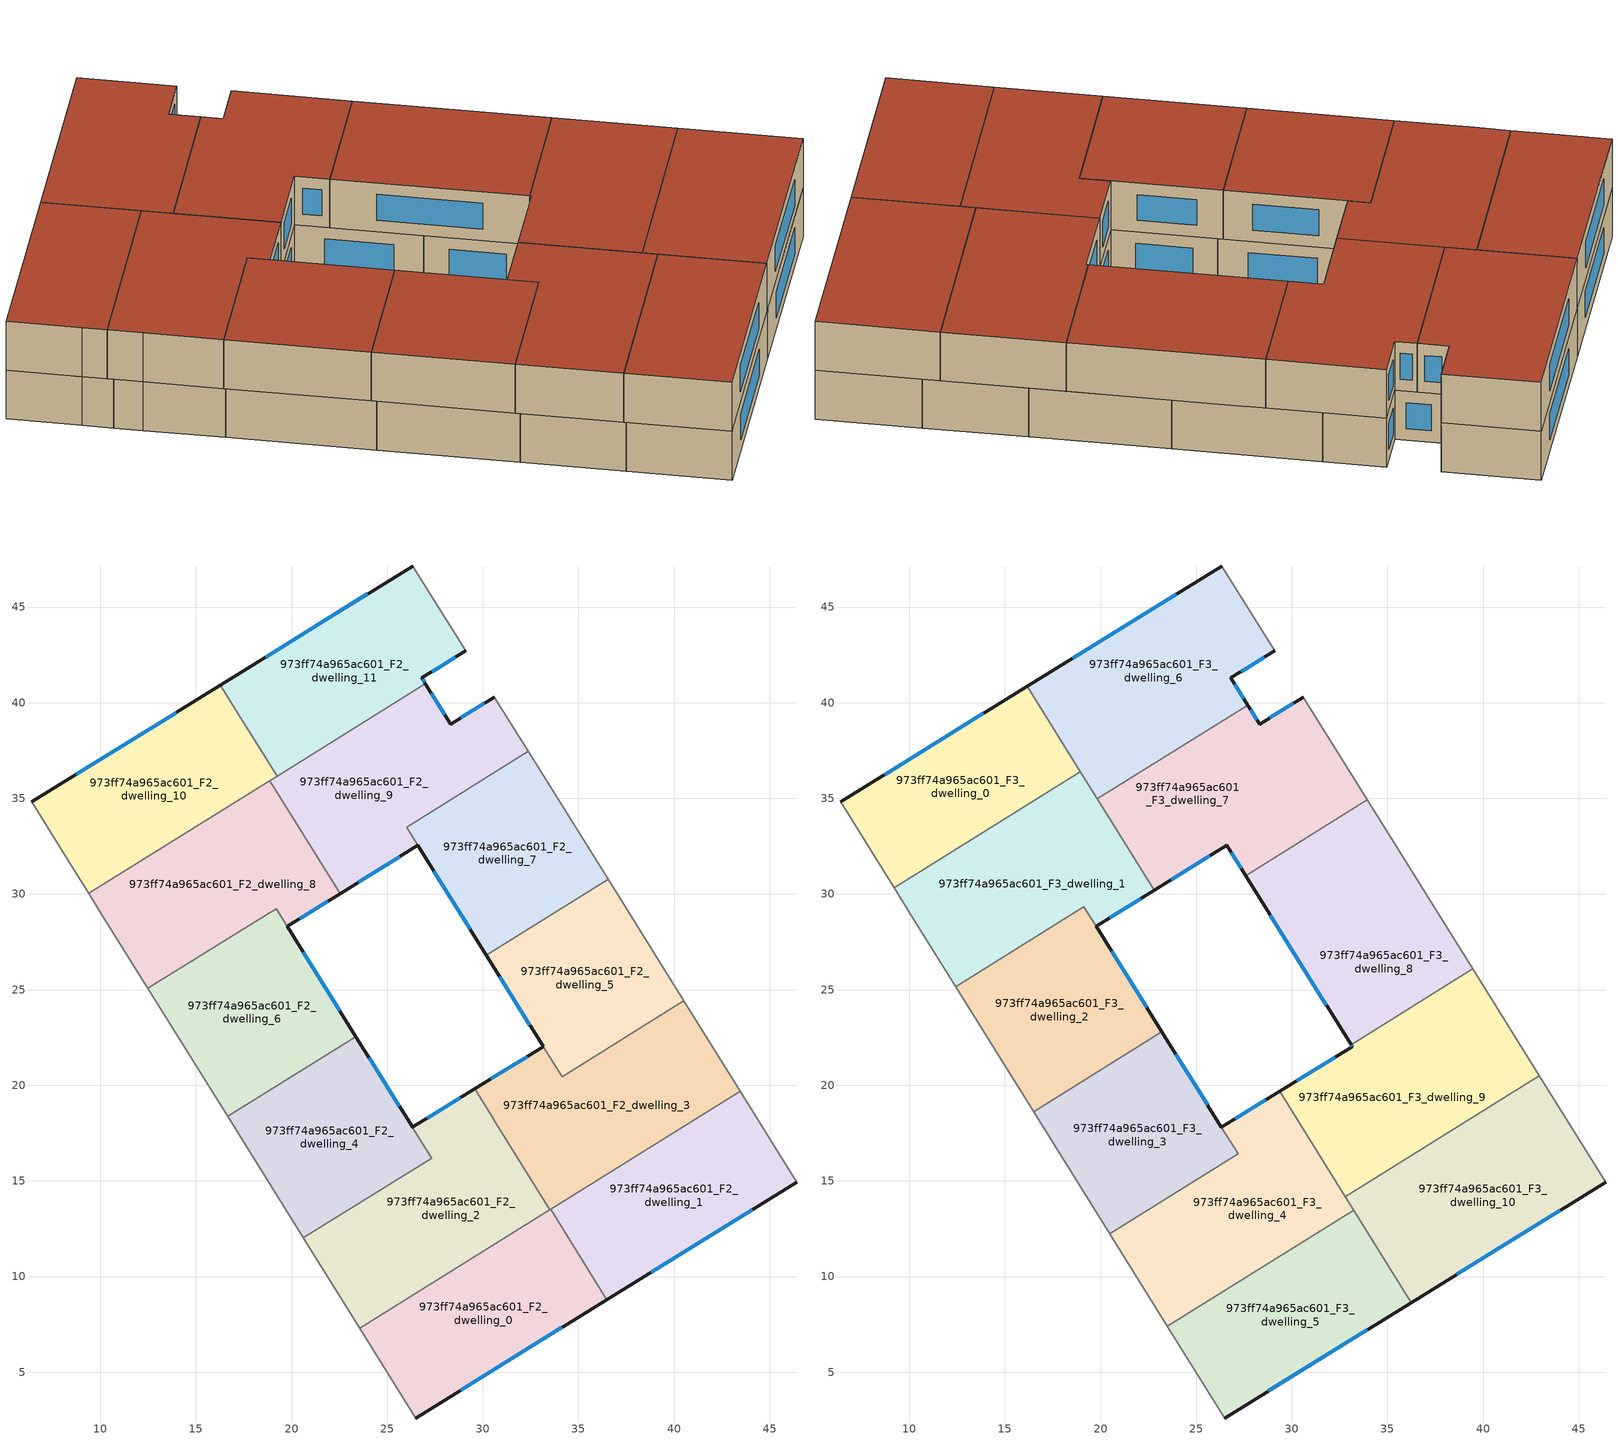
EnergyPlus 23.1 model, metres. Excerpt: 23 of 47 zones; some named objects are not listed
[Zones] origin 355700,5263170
973ff74a965ac601_F2_dwelling_0
 floor to 973ff74a965ac601_F1_dwelling_0 (EU_floor_Construction): 33.54,13.51 36.48,8.79 26.49,2.61 23.57,7.3 z6
 wall outside (EU_wall_Construction): 26.49,2.61 36.48,8.79 z6:9
 wall to 973ff74a965ac601_F2_dwelling_1 (EU_wall_Construction): 36.48,8.79 33.54,13.51 z6:9
 wall adiabatic (EU_wall_Construction): 23.57,7.3 26.49,2.61 z6:9
 wall to 973ff74a965ac601_F2_dwelling_2 (EU_wall_Construction): 33.51,13.49 23.57,7.3 z6:9
 wall to 973ff74a965ac601_F2_dwelling_3 (EU_wall_Construction): 33.54,13.51 33.51,13.49 z6:9
 window (EU_Window_Construction): 28.84,4.06 34.13,7.34 z6.7:8.3
973ff74a965ac601_F2_dwelling_1
 floor to 973ff74a965ac601_F1_dwelling_1 (EU_floor_Construction): 43.45,19.69 46.41,14.94 36.48,8.79 33.54,13.51 z6
 wall outside (EU_wall_Construction): 36.48,8.79 46.41,14.94 z6:9
 wall adiabatic (EU_wall_Construction): 46.41,14.94 43.45,19.69 z6:9
 wall to 973ff74a965ac601_F2_dwelling_3 (EU_wall_Construction): 43.45,19.69 33.54,13.51 z6:9
 window (EU_Window_Construction): 38.81,10.23 44.08,13.49 z6.7:8.3
973ff74a965ac601_F2_dwelling_10
 floor to 973ff74a965ac601_F1_dwelling_10 (EU_floor_Construction): 16.28,40.92 19.24,36.16 9.4,30.03 8.52,31.46 6.42,34.82 z6
 wall outside (EU_wall_Construction): 16.28,40.92 6.42,34.82 z6:9
 wall to 973ff74a965ac601_F2_dwelling_11 (EU_wall_Construction): 19.24,36.16 16.28,40.92 z6:9
 wall adiabatic (EU_wall_Construction): 6.42,34.82 8.52,31.46 9.4,30.03 z6:9
 wall to 973ff74a965ac601_F2_dwelling_8 (EU_wall_Construction): 9.4,30.03 18.85,35.92 z6:9
 wall to 973ff74a965ac601_F2_dwelling_9 (EU_wall_Construction): 18.85,35.92 19.24,36.16 z6:9
 window (EU_Window_Construction): 13.97,39.49 8.74,36.25 z6.7:8.3
973ff74a965ac601_F2_dwelling_11
 floor to 973ff74a965ac601_F1_dwelling_11 (EU_floor_Construction): 26.33,47.15 29.1,42.72 26.81,41.3 27,41 19.24,36.16 16.28,40.92 z6
 wall outside (EU_wall_Construction): 26.33,47.15 16.28,40.92 / 27,41 26.81,41.3 29.1,42.72 z6:9
 wall adiabatic (EU_wall_Construction): 29.1,42.72 26.33,47.15 z6:9
 wall to 973ff74a965ac601_F2_dwelling_9 (EU_wall_Construction): 19.24,36.16 27,41 z6:9
 window (EU_Window_Construction): 23.97,45.68 18.64,42.38 / 27.35,41.63 28.56,42.38 / 26.96,41.07 26.86,41.23 z6.7:8.3
973ff74a965ac601_F2_dwelling_2
 floor to 973ff74a965ac601_F1_dwelling_2 (EU_floor_Construction): 29.57,19.81 33.51,13.49 23.57,7.3 20.62,12.02 27.33,16.2 26.32,17.8 z6
 wall outside (EU_wall_Construction): 29.57,19.81 26.32,17.8 z6:9
 wall adiabatic (EU_wall_Construction): 20.62,12.02 23.57,7.3 z6:9
 wall to 973ff74a965ac601_F2_dwelling_3 (EU_wall_Construction): 33.51,13.49 30.57,18.21 29.58,19.81 z6:9
 wall to 973ff74a965ac601_F2_dwelling_4 (EU_wall_Construction): 27.32,16.19 20.62,12.02 / 26.32,17.8 27.33,16.2 z6:9
 window (EU_Window_Construction): 28.81,19.34 27.09,18.27 z6.7:8.3
973ff74a965ac601_F2_dwelling_3
 floor to 973ff74a965ac601_F1_dwelling_3 (EU_floor_Construction): 40.51,24.41 43.45,19.69 33.51,13.49 30.57,18.21 29.58,19.81 33.16,22.02 34.14,20.44 z6
 wall outside (EU_wall_Construction): 33.16,22.02 29.58,19.81 z6:9
 wall to 973ff74a965ac601_F2_dwelling_5 (EU_wall_Construction): 34.14,20.44 33.16,22.02 / 40.51,24.41 34.15,20.44 z6:9
 wall adiabatic (EU_wall_Construction): 43.45,19.69 40.51,24.41 z6:9
 window (EU_Window_Construction): 32.31,21.5 30.42,20.33 z6.7:8.3
973ff74a965ac601_F2_dwelling_4
 floor to 973ff74a965ac601_F1_dwelling_4 (EU_floor_Construction): 23.36,22.55 27.32,16.19 20.62,12.02 16.67,18.37 z6
 wall outside (EU_wall_Construction): 26.32,17.8 23.36,22.55 z6:9
 wall adiabatic (EU_wall_Construction): 16.67,18.37 20.62,12.02 z6:9
 wall to 973ff74a965ac601_F2_dwelling_6 (EU_wall_Construction): 23.36,22.55 16.67,18.37 z6:9
 window (EU_Window_Construction): 25.63,18.92 24.06,21.43 z6.7:8.3
973ff74a965ac601_F2_dwelling_5
 floor to 973ff74a965ac601_F1_dwelling_5 (EU_floor_Construction): 36.55,30.76 40.51,24.41 34.15,20.44 30.18,26.79 z6
 wall outside (EU_wall_Construction): 30.18,26.79 33.15,22.03 z6:9
 wall to 973ff74a965ac601_F2_dwelling_7 (EU_wall_Construction): 36.55,30.76 30.18,26.79 z6:9
 wall adiabatic (EU_wall_Construction): 40.51,24.41 36.55,30.76 z6:9
 window (EU_Window_Construction): 30.88,25.68 32.46,23.15 z6.7:8.3
973ff74a965ac601_F2_dwelling_6
 floor to 973ff74a965ac601_F1_dwelling_6 (EU_floor_Construction): 19.19,29.24 23.36,22.55 16.67,18.37 12.49,25.07 z6
 wall outside (EU_wall_Construction): 23.36,22.55 19.77,28.3 z6:9
 wall adiabatic (EU_wall_Construction): 12.49,25.07 16.67,18.37 z6:9
 wall to 973ff74a965ac601_F2_dwelling_8 (EU_wall_Construction): 19.77,28.3 19.19,29.24 12.49,25.07 z6:9
 window (EU_Window_Construction): 22.52,23.9 20.61,26.95 z6.7:8.3
973ff74a965ac601_F2_dwelling_7
 floor to 973ff74a965ac601_F1_dwelling_7 (EU_floor_Construction): 32.38,37.45 36.55,30.76 30.18,26.79 26.02,33.49 z6
 wall outside (EU_wall_Construction): 26.61,32.54 30.18,26.79 z6:9
 wall adiabatic (EU_wall_Construction): 36.55,30.76 32.38,37.45 z6:9
 wall to 973ff74a965ac601_F2_dwelling_9 (EU_wall_Construction): 32.38,37.45 26.02,33.49 26.61,32.54 z6:9
 window (EU_Window_Construction): 27.45,31.19 29.34,28.14 z6.7:8.3
973ff74a965ac601_F2_dwelling_8
 floor to 973ff74a965ac601_F1_dwelling_8 (EU_floor_Construction): 18.85,35.92 22.53,30.02 19.77,28.3 19.19,29.24 12.49,25.07 10.22,28.72 9.4,30.03 z6
 wall outside (EU_wall_Construction): 19.77,28.3 22.53,30.02 z6:9
 wall adiabatic (EU_wall_Construction): 9.4,30.03 10.22,28.72 12.49,25.07 z6:9
 wall to 973ff74a965ac601_F2_dwelling_9 (EU_wall_Construction): 22.53,30.02 18.85,35.92 z6:9
 window (EU_Window_Construction): 20.42,28.71 21.89,29.61 z6.7:8.3
973ff74a965ac601_F2_dwelling_9
 floor to 973ff74a965ac601_F1_dwelling_9 (EU_floor_Construction): 30.61,40.29 32.38,37.45 26.01,33.49 26.6,32.54 22.54,30.02 18.85,35.92 27,41 28.32,38.88 z6
 wall outside (EU_wall_Construction): 30.61,40.29 28.32,38.88 27,41 / 22.54,30.02 26.6,32.54 z6:9
 wall adiabatic (EU_wall_Construction): 32.38,37.45 30.61,40.29 z6:9
 window (EU_Window_Construction): 28.01,39.38 27.31,40.5 / 30.07,39.96 28.86,39.21 / 23.49,30.61 25.65,31.95 z6.7:8.3
973ff74a965ac601_F3_dwelling_0
 floor to 973ff74a965ac601_F2_dwelling_10 (EU_floor_Construction): 16.17,40.85 18.95,36.4 9.22,30.33 8.52,31.46 6.42,34.82 z9
 wall outside (EU_wall_Construction): 16.17,40.85 6.42,34.82 z9:12
 wall to 973ff74a965ac601_F3_dwelling_1 (EU_wall_Construction): 9.22,30.33 18.95,36.4 z9:12
 wall adiabatic (EU_wall_Construction): 6.42,34.82 8.52,31.46 9.22,30.33 z9:12
 wall to 973ff74a965ac601_F3_dwelling_6 (EU_wall_Construction): 18.95,36.4 16.17,40.85 z9:12
 window (EU_Window_Construction): 13.88,39.44 8.71,36.23 z9.7:11.3
 roof outside (EU_roof_Construction): 18.95,36.4 16.17,40.85 6.42,34.82 8.52,31.46 9.22,30.33 z12
973ff74a965ac601_F3_dwelling_1
 floor to 973ff74a965ac601_F2_dwelling_8 (EU_floor_Construction): 18.85,35.92 22.53,30.02 19.77,28.3 19.13,29.33 12.44,25.16 10.22,28.72 9.4,30.03 z9
 floor to 973ff74a965ac601_F2_dwelling_10 (EU_floor_Construction): 18.95,36.4 19.14,36.1 18.85,35.92 9.4,30.03 9.22,30.33 z9
 floor to 973ff74a965ac601_F2_dwelling_9 (EU_floor_Construction): 19.13,36.1 22.81,30.19 22.53,30.02 18.85,35.92 z9
 wall outside (EU_wall_Construction): 19.77,28.3 22.81,30.19 z9:12
 wall adiabatic (EU_wall_Construction): 9.22,30.33 10.22,28.72 12.44,25.16 z9:12
 wall to 973ff74a965ac601_F3_dwelling_2 (EU_wall_Construction): 12.44,25.16 19.13,29.33 19.77,28.3 z9:12
 wall to 973ff74a965ac601_F3_dwelling_7 (EU_wall_Construction): 22.81,30.19 19.84,34.97 z9:12
 wall to 973ff74a965ac601_F3_dwelling_6 (EU_wall_Construction): 19.84,34.97 18.95,36.4 z9:12
 window (EU_Window_Construction): 20.49,28.75 22.1,29.75 z9.7:11.3
 roof outside (EU_roof_Construction): 19.77,28.3 22.81,30.19 18.95,36.4 9.22,30.33 10.22,28.72 12.44,25.16 19.13,29.33 z12
973ff74a965ac601_F3_dwelling_10
 floor to 973ff74a965ac601_F2_dwelling_1 (EU_floor_Construction): 43.45,19.69 46.41,14.94 36.48,8.79 33.54,13.51 z9
 floor to 973ff74a965ac601_F2_dwelling_0 (EU_floor_Construction): 33.54,13.51 36.48,8.79 36.24,8.64 33.3,13.36 z9
 floor to 973ff74a965ac601_F2_dwelling_3 (EU_floor_Construction): 42.94,20.5 43.45,19.69 33.51,13.49 33,14.31 z9
 floor to 973ff74a965ac601_F2_dwelling_2 (EU_floor_Construction): 33,14.31 33.51,13.49 33.3,13.36 32.79,14.18 z9
 wall outside (EU_wall_Construction): 36.24,8.64 46.41,14.94 z9:12
 wall to 973ff74a965ac601_F3_dwelling_9 (EU_wall_Construction): 42.94,20.5 32.79,14.18 z9:12
 wall adiabatic (EU_wall_Construction): 46.41,14.94 42.94,20.5 z9:12
 wall to 973ff74a965ac601_F3_dwelling_5 (EU_wall_Construction): 33.23,13.48 36.24,8.64 z9:12
 wall to 973ff74a965ac601_F3_dwelling_4 (EU_wall_Construction): 32.79,14.18 33.23,13.48 z9:12
 window (EU_Window_Construction): 38.63,10.12 44.02,13.46 z9.7:11.3
 roof outside (EU_roof_Construction): 46.41,14.94 42.94,20.5 32.79,14.18 36.24,8.64 z12
973ff74a965ac601_F3_dwelling_2
 floor to 973ff74a965ac601_F2_dwelling_6 (EU_floor_Construction): 19.19,29.24 23.21,22.79 16.51,18.62 12.49,25.07 z9
 floor to 973ff74a965ac601_F2_dwelling_8 (EU_floor_Construction): 19.19,29.24 12.49,25.07 12.44,25.16 19.13,29.33 19.77,28.3 z9
 wall outside (EU_wall_Construction): 23.21,22.79 19.77,28.3 z9:12
 wall adiabatic (EU_wall_Construction): 12.44,25.16 16.51,18.62 z9:12
 wall to 973ff74a965ac601_F3_dwelling_3 (EU_wall_Construction): 16.51,18.62 23.21,22.79 z9:12
 window (EU_Window_Construction): 22.4,24.08 20.58,27.01 z9.7:11.3
 roof outside (EU_roof_Construction): 23.21,22.79 19.13,29.33 12.44,25.16 16.51,18.62 z12
973ff74a965ac601_F3_dwelling_3
 floor to 973ff74a965ac601_F2_dwelling_4 (EU_floor_Construction): 23.36,22.55 27.19,16.41 20.49,12.24 16.67,18.37 z9
 floor to 973ff74a965ac601_F2_dwelling_6 (EU_floor_Construction): 23.21,22.79 23.36,22.55 16.67,18.37 16.51,18.62 z9
 wall outside (EU_wall_Construction): 26.32,17.8 23.21,22.79 z9:12
 wall adiabatic (EU_wall_Construction): 16.51,18.62 20.49,12.24 z9:12
 wall to 973ff74a965ac601_F3_dwelling_4 (EU_wall_Construction): 20.49,12.24 27.19,16.41 26.32,17.8 z9:12
 window (EU_Window_Construction): 25.59,18.97 23.94,21.62 z9.7:11.3
 roof outside (EU_roof_Construction): 27.19,16.41 23.21,22.79 16.51,18.62 20.49,12.24 z12
973ff74a965ac601_F3_dwelling_4
 floor to 973ff74a965ac601_F2_dwelling_2 (EU_floor_Construction): 29.36,19.68 33.23,13.48 23.49,7.42 20.62,12.02 27.33,16.2 26.32,17.8 z9
 floor to 973ff74a965ac601_F2_dwelling_4 (EU_floor_Construction): 27.19,16.41 27.32,16.19 20.62,12.02 20.49,12.24 z9
 wall outside (EU_wall_Construction): 29.36,19.68 26.32,17.8 z9:12
 wall adiabatic (EU_wall_Construction): 20.49,12.24 23.49,7.42 z9:12
 wall to 973ff74a965ac601_F3_dwelling_5 (EU_wall_Construction): 23.49,7.42 33.23,13.48 z9:12
 wall to 973ff74a965ac601_F3_dwelling_9 (EU_wall_Construction): 32.79,14.18 29.36,19.68 z9:12
 window (EU_Window_Construction): 28.65,19.24 27.04,18.24 z9.7:11.3
 roof outside (EU_roof_Construction): 33.23,13.48 29.36,19.68 26.32,17.8 27.19,16.41 20.49,12.24 23.49,7.42 z12
973ff74a965ac601_F3_dwelling_5
 floor to 973ff74a965ac601_F2_dwelling_0 (EU_floor_Construction): 33.3,13.36 36.24,8.64 26.49,2.61 23.57,7.3 z9
 floor to 973ff74a965ac601_F2_dwelling_2 (EU_floor_Construction): 33.23,13.48 33.3,13.36 23.57,7.3 23.49,7.42 z9
 wall outside (EU_wall_Construction): 26.49,2.61 36.24,8.64 z9:12
 wall adiabatic (EU_wall_Construction): 23.49,7.42 26.49,2.61 z9:12
 window (EU_Window_Construction): 28.78,4.02 33.95,7.22 z9.7:11.3
 roof outside (EU_roof_Construction): 36.24,8.64 33.23,13.48 23.49,7.42 26.49,2.61 z12
973ff74a965ac601_F3_dwelling_6
 floor to 973ff74a965ac601_F2_dwelling_11 (EU_floor_Construction): 26.33,47.15 29.1,42.72 26.81,41.3 27,41 19.24,36.16 16.28,40.92 z9
 floor to 973ff74a965ac601_F2_dwelling_9 (EU_floor_Construction): 27,41 27.7,39.87 19.84,34.97 19.13,36.1 19.24,36.16 z9
 floor to 973ff74a965ac601_F2_dwelling_10 (EU_floor_Construction): 16.28,40.92 19.24,36.16 19.13,36.1 16.17,40.85 z9
 wall outside (EU_wall_Construction): 26.33,47.15 16.17,40.85 / 27.7,39.87 26.81,41.3 29.1,42.72 z9:12
 wall adiabatic (EU_wall_Construction): 29.1,42.72 26.33,47.15 z9:12
 wall to 973ff74a965ac601_F3_dwelling_7 (EU_wall_Construction): 19.84,34.97 27.7,39.87 z9:12
 window (EU_Window_Construction): 23.95,45.67 18.56,42.33 / 27.35,41.63 28.56,42.38 / 27.49,40.2 27.02,40.96 z9.7:11.3
 roof outside (EU_roof_Construction): 27.7,39.87 26.81,41.3 29.1,42.72 26.33,47.15 16.17,40.85 19.84,34.97 z12
973ff74a965ac601_F3_dwelling_7
 floor to 973ff74a965ac601_F2_dwelling_9 (EU_floor_Construction): 30.61,40.29 32.37,37.45 26.01,33.49 26.6,32.54 22.81,30.19 19.84,34.97 27.7,39.87 28.32,38.88 z9
 floor to 973ff74a965ac601_F2_dwelling_7 (EU_floor_Construction): 32.37,37.45 33.95,34.93 27.59,30.96 26.02,33.49 z9
 wall outside (EU_wall_Construction): 22.81,30.19 26.6,32.54 27.59,30.96 / 30.61,40.29 28.32,38.88 27.7,39.87 z9:12
 wall to 973ff74a965ac601_F3_dwelling_8 (EU_wall_Construction): 27.59,30.96 33.95,34.93 z9:12
 wall adiabatic (EU_wall_Construction): 33.95,34.93 30.61,40.29 z9:12
 window (EU_Window_Construction): 26.83,32.17 27.36,31.33 / 23.7,30.74 25.71,31.99 / 28.17,39.11 27.85,39.64 / 30.07,39.96 28.86,39.21 z9.7:11.3
 roof outside (EU_roof_Construction): 33.95,34.93 30.61,40.29 28.32,38.88 27.7,39.87 19.84,34.97 22.81,30.19 26.6,32.54 27.59,30.96 z12
973ff74a965ac601_F3_dwelling_8
 floor to 973ff74a965ac601_F2_dwelling_5 (EU_floor_Construction): 36.55,30.76 39.46,26.08 33.1,22.11 30.18,26.8 z9
 floor to 973ff74a965ac601_F2_dwelling_7 (EU_floor_Construction): 33.95,34.93 36.55,30.76 30.18,26.8 27.59,30.96 z9
 wall outside (EU_wall_Construction): 27.59,30.96 33.1,22.11 z9:12
 wall adiabatic (EU_wall_Construction): 39.46,26.08 33.95,34.93 z9:12
 wall to 973ff74a965ac601_F3_dwelling_9 (EU_wall_Construction): 33.1,22.11 39.46,26.08 z9:12
 window (EU_Window_Construction): 28.88,28.89 31.81,24.19 z9.7:11.3
 roof outside (EU_roof_Construction): 39.46,26.08 33.95,34.93 27.59,30.96 33.1,22.11 z12
973ff74a965ac601_F3_dwelling_9
 floor to 973ff74a965ac601_F2_dwelling_3 (EU_floor_Construction): 40.51,24.41 42.94,20.5 33,14.31 30.57,18.21 29.58,19.81 33.16,22.02 34.14,20.44 z9
 floor to 973ff74a965ac601_F2_dwelling_5 (EU_floor_Construction): 39.46,26.08 40.51,24.41 34.14,20.44 33.16,22.02 33.1,22.11 z9
 floor to 973ff74a965ac601_F2_dwelling_2 (EU_floor_Construction): 30.54,18.26 30.57,18.21 33,14.31 32.79,14.18 29.36,19.68 29.57,19.81 z9
 wall outside (EU_wall_Construction): 33.1,22.11 33.16,22.02 29.36,19.68 z9:12
 wall adiabatic (EU_wall_Construction): 42.94,20.5 39.46,26.08 z9:12
 window (EU_Window_Construction): 32.26,21.47 30.25,20.23 / 33.11,22.09 33.14,22.05 z9.7:11.3
 roof outside (EU_roof_Construction): 42.94,20.5 39.46,26.08 33.1,22.11 33.16,22.02 29.36,19.68 32.79,14.18 z12
[Building]
EU S2 Campaign: North Axis=0; Terrain=City; Solar Distribution=FullExterior
[Site:Location]
Budapest.Ferenc.Liszt.Intl.AP: Latitude=47.437; Longitude=19.256; Time Zone=1; Elevation=185
[SizingPeriod:WeatherFileDays]
AnnualSizingPeriod: Begin Month=1; Begin Day of Month=1; End Month=12; End Day of Month=31; Day of Week for Start Day=Monday; Use Weather File Daylight Saving Period=No; Use Weather File Rain and Snow Indicators=No
[MATERIAL]
EU_InternalMass_Material: Roughness=MediumRough; Thickness=0.1; Conductivity=1; Density=1800; Specific Heat=900; Thermal Absorptance=0.9; Solar Absorptance=0.7; Visible Absorptance=0.7
[MATERIAL:NOMASS] Roughness=MediumRough; Thermal Absorptance=0.9; Solar Absorptance=0.7; Visible Absorptance=0.7
Name | Thermal Resistance
EU_wall_NoMass | 0.832559
EU_roof_NoMass | 1.39638
EU_floor_NoMass | 0.872794
[WINDOWMATERIAL:SIMPLEGLAZINGSYSTEM]
EU_Window_SimpleGlazing: UFactor=2.79869; Solar Heat Gain Coefficient=0.75; Visible Transmittance=0.75
[CONSTRUCTION]
EU_wall_Construction: EU_wall_NoMass
EU_roof_Construction: EU_roof_NoMass
EU_floor_Construction: EU_floor_NoMass
EU_Window_Construction: EU_Window_SimpleGlazing
EU_InternalMass_Construction: EU_InternalMass_Material
[ZONE] Type=1; Multiplier=1; Ceiling Height=autocalculate; Floor Area=autocalculate; Part of Total Floor Area=Yes
Name | Volume
973ff74a965ac601_F2_dwelling_0 | 195.447
973ff74a965ac601_F3_dwelling_0 | 181.165
973ff74a965ac601_F2_dwelling_1 | 195.451
973ff74a965ac601_F3_dwelling_1 | 222.773
973ff74a965ac601_F2_dwelling_10 | 195.459
973ff74a965ac601_F3_dwelling_10 | 234.556
973ff74a965ac601_F2_dwelling_11 | 195.456
973ff74a965ac601_F2_dwelling_2 | 217.059
973ff74a965ac601_F3_dwelling_2 | 182.423
973ff74a965ac601_F2_dwelling_3 | 219.103
973ff74a965ac601_F3_dwelling_3 | 177.979
973ff74a965ac601_F2_dwelling_4 | 177.205
973ff74a965ac601_F3_dwelling_4 | 212.914
973ff74a965ac601_F2_dwelling_5 | 168.327
973ff74a965ac601_F3_dwelling_5 | 195.46
973ff74a965ac601_F2_dwelling_6 | 186.675
973ff74a965ac601_F3_dwelling_6 | 234.538
973ff74a965ac601_F2_dwelling_7 | 177.377
973ff74a965ac601_F3_dwelling_7 | 234.547
973ff74a965ac601_F2_dwelling_8 | 206.247
973ff74a965ac601_F3_dwelling_8 | 234.527
973ff74a965ac601_F2_dwelling_9 | 211.381
973ff74a965ac601_F3_dwelling_9 | 234.524
[INTERNALMASS] Construction=EU_InternalMass_Construction
Name | Zone or ZoneList | Surface Area
973ff74a965ac601_F2_dwelling_0_EU_InternalMass | 973ff74a965ac601_F2_dwelling_0 | 65.1491
973ff74a965ac601_F2_dwelling_1_EU_InternalMass | 973ff74a965ac601_F2_dwelling_1 | 65.1503
973ff74a965ac601_F2_dwelling_2_EU_InternalMass | 973ff74a965ac601_F2_dwelling_2 | 72.3519
973ff74a965ac601_F2_dwelling_3_EU_InternalMass | 973ff74a965ac601_F2_dwelling_3 | 73.038
973ff74a965ac601_F2_dwelling_4_EU_InternalMass | 973ff74a965ac601_F2_dwelling_4 | 59.083
973ff74a965ac601_F2_dwelling_5_EU_InternalMass | 973ff74a965ac601_F2_dwelling_5 | 56.1246
973ff74a965ac601_F2_dwelling_6_EU_InternalMass | 973ff74a965ac601_F2_dwelling_6 | 62.2256
973ff74a965ac601_F2_dwelling_7_EU_InternalMass | 973ff74a965ac601_F2_dwelling_7 | 59.1441
973ff74a965ac601_F2_dwelling_8_EU_InternalMass | 973ff74a965ac601_F2_dwelling_8 | 68.7472
973ff74a965ac601_F2_dwelling_9_EU_InternalMass | 973ff74a965ac601_F2_dwelling_9 | 70.4803
973ff74a965ac601_F2_dwelling_10_EU_InternalMass | 973ff74a965ac601_F2_dwelling_10 | 65.1529
973ff74a965ac601_F2_dwelling_11_EU_InternalMass | 973ff74a965ac601_F2_dwelling_11 | 65.1518
973ff74a965ac601_F3_dwelling_0_EU_InternalMass | 973ff74a965ac601_F3_dwelling_0 | 60.3883
973ff74a965ac601_F3_dwelling_1_EU_InternalMass | 973ff74a965ac601_F3_dwelling_1 | 74.26
973ff74a965ac601_F3_dwelling_2_EU_InternalMass | 973ff74a965ac601_F3_dwelling_2 | 60.8055
973ff74a965ac601_F3_dwelling_3_EU_InternalMass | 973ff74a965ac601_F3_dwelling_3 | 59.3256
973ff74a965ac601_F3_dwelling_4_EU_InternalMass | 973ff74a965ac601_F3_dwelling_4 | 70.971
973ff74a965ac601_F3_dwelling_5_EU_InternalMass | 973ff74a965ac601_F3_dwelling_5 | 65.1533
973ff74a965ac601_F3_dwelling_6_EU_InternalMass | 973ff74a965ac601_F3_dwelling_6 | 78.1791
973ff74a965ac601_F3_dwelling_7_EU_InternalMass | 973ff74a965ac601_F3_dwelling_7 | 78.1831
973ff74a965ac601_F3_dwelling_8_EU_InternalMass | 973ff74a965ac601_F3_dwelling_8 | 78.1756
973ff74a965ac601_F3_dwelling_9_EU_InternalMass | 973ff74a965ac601_F3_dwelling_9 | 78.1736
973ff74a965ac601_F3_dwelling_10_EU_InternalMass | 973ff74a965ac601_F3_dwelling_10 | 78.1851
[OTHEREQUIPMENT] Fuel Type=Electricity; Design Level Calculation Method=Watts/Area; Power per Zone Floor Area=1; Fraction Latent=0; Fraction Radiant=0; Fraction Lost=0; Carbon Dioxide Generation Rate=0; EndUse Subcategory=EU_Step8_InternalGains
Name | Zone or ZoneList or Space or SpaceList | Schedule
EU_Step8_InternalGain_973ff74a965ac601_F2_dwelling_0_f000 | 973ff74a965ac601_F2_dwelling_0 | EU_Step8_GainSchedule_973ff74a965ac601_F2_dwelling_0_f000
EU_Step8_InternalGain_973ff74a965ac601_F2_dwelling_1_f000 | 973ff74a965ac601_F2_dwelling_1 | EU_Step8_GainSchedule_973ff74a965ac601_F2_dwelling_1_f000
EU_Step8_InternalGain_973ff74a965ac601_F2_dwelling_2_f000 | 973ff74a965ac601_F2_dwelling_2 | EU_Step8_GainSchedule_973ff74a965ac601_F2_dwelling_2_f000
EU_Step8_InternalGain_973ff74a965ac601_F2_dwelling_3_f000 | 973ff74a965ac601_F2_dwelling_3 | EU_Step8_GainSchedule_973ff74a965ac601_F2_dwelling_3_f000
EU_Step8_InternalGain_973ff74a965ac601_F2_dwelling_4_f000 | 973ff74a965ac601_F2_dwelling_4 | EU_Step8_GainSchedule_973ff74a965ac601_F2_dwelling_4_f000
EU_Step8_InternalGain_973ff74a965ac601_F2_dwelling_5_f000 | 973ff74a965ac601_F2_dwelling_5 | EU_Step8_GainSchedule_973ff74a965ac601_F2_dwelling_5_f000
EU_Step8_InternalGain_973ff74a965ac601_F2_dwelling_6_f000 | 973ff74a965ac601_F2_dwelling_6 | EU_Step8_GainSchedule_973ff74a965ac601_F2_dwelling_6_f000
EU_Step8_InternalGain_973ff74a965ac601_F2_dwelling_7_f000 | 973ff74a965ac601_F2_dwelling_7 | EU_Step8_GainSchedule_973ff74a965ac601_F2_dwelling_7_f000
EU_Step8_InternalGain_973ff74a965ac601_F2_dwelling_8_f000 | 973ff74a965ac601_F2_dwelling_8 | EU_Step8_GainSchedule_973ff74a965ac601_F2_dwelling_8_f000
EU_Step8_InternalGain_973ff74a965ac601_F2_dwelling_9_f000 | 973ff74a965ac601_F2_dwelling_9 | EU_Step8_GainSchedule_973ff74a965ac601_F2_dwelling_9_f000
EU_Step8_InternalGain_973ff74a965ac601_F2_dwelling_10_f000 | 973ff74a965ac601_F2_dwelling_10 | EU_Step8_GainSchedule_973ff74a965ac601_F2_dwelling_10_f000
EU_Step8_InternalGain_973ff74a965ac601_F2_dwelling_11_f000 | 973ff74a965ac601_F2_dwelling_11 | EU_Step8_GainSchedule_973ff74a965ac601_F2_dwelling_11_f000
EU_Step8_InternalGain_973ff74a965ac601_F3_dwelling_0_f000 | 973ff74a965ac601_F3_dwelling_0 | EU_Step8_GainSchedule_973ff74a965ac601_F3_dwelling_0_f000
EU_Step8_InternalGain_973ff74a965ac601_F3_dwelling_1_f000 | 973ff74a965ac601_F3_dwelling_1 | EU_Step8_GainSchedule_973ff74a965ac601_F3_dwelling_1_f000
EU_Step8_InternalGain_973ff74a965ac601_F3_dwelling_2_f000 | 973ff74a965ac601_F3_dwelling_2 | EU_Step8_GainSchedule_973ff74a965ac601_F3_dwelling_2_f000
EU_Step8_InternalGain_973ff74a965ac601_F3_dwelling_3_f000 | 973ff74a965ac601_F3_dwelling_3 | EU_Step8_GainSchedule_973ff74a965ac601_F3_dwelling_3_f000
EU_Step8_InternalGain_973ff74a965ac601_F3_dwelling_4_f000 | 973ff74a965ac601_F3_dwelling_4 | EU_Step8_GainSchedule_973ff74a965ac601_F3_dwelling_4_f000
EU_Step8_InternalGain_973ff74a965ac601_F3_dwelling_5_f000 | 973ff74a965ac601_F3_dwelling_5 | EU_Step8_GainSchedule_973ff74a965ac601_F3_dwelling_5_f000
EU_Step8_InternalGain_973ff74a965ac601_F3_dwelling_6_f000 | 973ff74a965ac601_F3_dwelling_6 | EU_Step8_GainSchedule_973ff74a965ac601_F3_dwelling_6_f000
EU_Step8_InternalGain_973ff74a965ac601_F3_dwelling_7_f000 | 973ff74a965ac601_F3_dwelling_7 | EU_Step8_GainSchedule_973ff74a965ac601_F3_dwelling_7_f000
EU_Step8_InternalGain_973ff74a965ac601_F3_dwelling_8_f000 | 973ff74a965ac601_F3_dwelling_8 | EU_Step8_GainSchedule_973ff74a965ac601_F3_dwelling_8_f000
EU_Step8_InternalGain_973ff74a965ac601_F3_dwelling_9_f000 | 973ff74a965ac601_F3_dwelling_9 | EU_Step8_GainSchedule_973ff74a965ac601_F3_dwelling_9_f000
EU_Step8_InternalGain_973ff74a965ac601_F3_dwelling_10_f000 | 973ff74a965ac601_F3_dwelling_10 | EU_Step8_GainSchedule_973ff74a965ac601_F3_dwelling_10_f000
[ZONEVENTILATION:DESIGNFLOWRATE] Schedule=EU_AlwaysOn; Design Flow Rate Calculation Method=AirChanges/Hour; Air Changes per Hour=0.475469; Ventilation Type=Natural; Fan Pressure Rise=0; Fan Total Efficiency=1; Constant Term Coefficient=1; Temperature Term Coefficient=0; Velocity Term Coefficient=0; Velocity Squared Term Coefficient=0; Minimum Indoor Temperature=-100; Maximum Indoor Temperature=100; Delta Temperature=-100; Minimum Outdoor Temperature=-100; Maximum Outdoor Temperature=100; Maximum Wind Speed=40
Name | Zone or ZoneList or Space or SpaceList
EU_ConstantAir_973ff74a965ac601_F2_dwelling_0 | 973ff74a965ac601_F2_dwelling_0
EU_ConstantAir_973ff74a965ac601_F2_dwelling_1 | 973ff74a965ac601_F2_dwelling_1
EU_ConstantAir_973ff74a965ac601_F2_dwelling_2 | 973ff74a965ac601_F2_dwelling_2
EU_ConstantAir_973ff74a965ac601_F2_dwelling_3 | 973ff74a965ac601_F2_dwelling_3
EU_ConstantAir_973ff74a965ac601_F2_dwelling_4 | 973ff74a965ac601_F2_dwelling_4
EU_ConstantAir_973ff74a965ac601_F2_dwelling_5 | 973ff74a965ac601_F2_dwelling_5
EU_ConstantAir_973ff74a965ac601_F2_dwelling_6 | 973ff74a965ac601_F2_dwelling_6
EU_ConstantAir_973ff74a965ac601_F2_dwelling_7 | 973ff74a965ac601_F2_dwelling_7
EU_ConstantAir_973ff74a965ac601_F2_dwelling_8 | 973ff74a965ac601_F2_dwelling_8
EU_ConstantAir_973ff74a965ac601_F2_dwelling_9 | 973ff74a965ac601_F2_dwelling_9
EU_ConstantAir_973ff74a965ac601_F2_dwelling_10 | 973ff74a965ac601_F2_dwelling_10
EU_ConstantAir_973ff74a965ac601_F2_dwelling_11 | 973ff74a965ac601_F2_dwelling_11
EU_ConstantAir_973ff74a965ac601_F3_dwelling_0 | 973ff74a965ac601_F3_dwelling_0
EU_ConstantAir_973ff74a965ac601_F3_dwelling_1 | 973ff74a965ac601_F3_dwelling_1
EU_ConstantAir_973ff74a965ac601_F3_dwelling_2 | 973ff74a965ac601_F3_dwelling_2
EU_ConstantAir_973ff74a965ac601_F3_dwelling_3 | 973ff74a965ac601_F3_dwelling_3
EU_ConstantAir_973ff74a965ac601_F3_dwelling_4 | 973ff74a965ac601_F3_dwelling_4
EU_ConstantAir_973ff74a965ac601_F3_dwelling_5 | 973ff74a965ac601_F3_dwelling_5
EU_ConstantAir_973ff74a965ac601_F3_dwelling_6 | 973ff74a965ac601_F3_dwelling_6
EU_ConstantAir_973ff74a965ac601_F3_dwelling_7 | 973ff74a965ac601_F3_dwelling_7
EU_ConstantAir_973ff74a965ac601_F3_dwelling_8 | 973ff74a965ac601_F3_dwelling_8
EU_ConstantAir_973ff74a965ac601_F3_dwelling_9 | 973ff74a965ac601_F3_dwelling_9
EU_ConstantAir_973ff74a965ac601_F3_dwelling_10 | 973ff74a965ac601_F3_dwelling_10
[HVACTEMPLATE:ZONE:IDEALLOADSAIRSYSTEM] System Availability Schedule=EU_AlwaysOn; Maximum Heating Supply Air Temperature=50; Minimum Cooling Supply Air Temperature=13; Maximum Heating Supply Air Humidity Ratio=0.0156; Minimum Cooling Supply Air Humidity Ratio=0.0077; Heating Limit=NoLimit; Cooling Limit=NoLimit; Heating Availability Schedule=EU_AlwaysOn; Cooling Availability Schedule=EU_CoolingOff; Dehumidification Control Type=ConstantSensibleHeatRatio; Cooling Sensible Heat Ratio=0.7; Dehumidification Setpoint=60; Humidification Control Type=None; Humidification Setpoint=30; Outdoor Air Method=None; Outdoor Air Flow Rate per Person=0.00944; Outdoor Air Flow Rate per Zone Floor Area=0; Outdoor Air Flow Rate per Zone=0; Demand Controlled Ventilation Type=None; Outdoor Air Economizer Type=NoEconomizer; Heat Recovery Type=None; Sensible Heat Recovery Effectiveness=0.7; Latent Heat Recovery Effectiveness=0.65
Name | Template Thermostat
973ff74a965ac601_F2_dwelling_0 | EU_HeatOnly_973ff74a965ac601_F2_dwelling_0
973ff74a965ac601_F2_dwelling_1 | EU_HeatOnly_973ff74a965ac601_F2_dwelling_1
973ff74a965ac601_F2_dwelling_2 | EU_HeatOnly_973ff74a965ac601_F2_dwelling_2
973ff74a965ac601_F2_dwelling_3 | EU_HeatOnly_973ff74a965ac601_F2_dwelling_3
973ff74a965ac601_F2_dwelling_4 | EU_HeatOnly_973ff74a965ac601_F2_dwelling_4
973ff74a965ac601_F2_dwelling_5 | EU_HeatOnly_973ff74a965ac601_F2_dwelling_5
973ff74a965ac601_F2_dwelling_6 | EU_HeatOnly_973ff74a965ac601_F2_dwelling_6
973ff74a965ac601_F2_dwelling_7 | EU_HeatOnly_973ff74a965ac601_F2_dwelling_7
973ff74a965ac601_F2_dwelling_8 | EU_HeatOnly_973ff74a965ac601_F2_dwelling_8
973ff74a965ac601_F2_dwelling_9 | EU_HeatOnly_973ff74a965ac601_F2_dwelling_9
973ff74a965ac601_F2_dwelling_10 | EU_HeatOnly_973ff74a965ac601_F2_dwelling_10
973ff74a965ac601_F2_dwelling_11 | EU_HeatOnly_973ff74a965ac601_F2_dwelling_11
973ff74a965ac601_F3_dwelling_0 | EU_HeatOnly_973ff74a965ac601_F3_dwelling_0
973ff74a965ac601_F3_dwelling_1 | EU_HeatOnly_973ff74a965ac601_F3_dwelling_1
973ff74a965ac601_F3_dwelling_2 | EU_HeatOnly_973ff74a965ac601_F3_dwelling_2
973ff74a965ac601_F3_dwelling_3 | EU_HeatOnly_973ff74a965ac601_F3_dwelling_3
973ff74a965ac601_F3_dwelling_4 | EU_HeatOnly_973ff74a965ac601_F3_dwelling_4
973ff74a965ac601_F3_dwelling_5 | EU_HeatOnly_973ff74a965ac601_F3_dwelling_5
973ff74a965ac601_F3_dwelling_6 | EU_HeatOnly_973ff74a965ac601_F3_dwelling_6
973ff74a965ac601_F3_dwelling_7 | EU_HeatOnly_973ff74a965ac601_F3_dwelling_7
973ff74a965ac601_F3_dwelling_8 | EU_HeatOnly_973ff74a965ac601_F3_dwelling_8
973ff74a965ac601_F3_dwelling_9 | EU_HeatOnly_973ff74a965ac601_F3_dwelling_9
973ff74a965ac601_F3_dwelling_10 | EU_HeatOnly_973ff74a965ac601_F3_dwelling_10
[SIZING:ZONE] Zone Cooling Design Supply Air Temperature Input Method=SupplyAirTemperature; Zone Cooling Design Supply Air Temperature=13; Zone Heating Design Supply Air Temperature Input Method=SupplyAirTemperature; Zone Heating Design Supply Air Temperature=50; Zone Cooling Design Supply Air Humidity Ratio=0.008; Zone Heating Design Supply Air Humidity Ratio=0.008; Cooling Design Air Flow Method=DesignDay; Cooling Design Air Flow Rate=0; Cooling Minimum Air Flow per Zone Floor Area=0.000762; Cooling Minimum Air Flow=0; Cooling Minimum Air Flow Fraction=0.2; Heating Design Air Flow Method=DesignDay; Heating Design Air Flow Rate=0; Heating Maximum Air Flow per Zone Floor Area=0.002032; Heating Maximum Air Flow=0.141576; Heating Maximum Air Flow Fraction=0.3; Account for Dedicated Outdoor Air System=No; Dedicated Outdoor Air System Control Strategy=NeutralSupplyAir; Dedicated Outdoor Air Low Setpoint Temperature for Design=autosize; Dedicated Outdoor Air High Setpoint Temperature for Design=autosize; Zone Load Sizing Method=Sensible Load Only No Latent Load; Zone Latent Cooling Design Supply Air Humidity Ratio Input Method=HumidityRatioDifference; Zone Cooling Design Supply Air Humidity Ratio Difference=0.005; Zone Latent Heating Design Supply Air Humidity Ratio Input Method=HumidityRatioDifference; Zone Humidification Design Supply Air Humidity Ratio Difference=0.005
973ff74a965ac601_F2_dwelling_0; 973ff74a965ac601_F2_dwelling_1; 973ff74a965ac601_F2_dwelling_2; 973ff74a965ac601_F2_dwelling_3; 973ff74a965ac601_F2_dwelling_4; 973ff74a965ac601_F2_dwelling_5; 973ff74a965ac601_F2_dwelling_6; 973ff74a965ac601_F2_dwelling_7; 973ff74a965ac601_F2_dwelling_8; 973ff74a965ac601_F2_dwelling_9; 973ff74a965ac601_F2_dwelling_10; 973ff74a965ac601_F2_dwelling_11; 973ff74a965ac601_F3_dwelling_0; 973ff74a965ac601_F3_dwelling_1; 973ff74a965ac601_F3_dwelling_2; 973ff74a965ac601_F3_dwelling_3; 973ff74a965ac601_F3_dwelling_4; 973ff74a965ac601_F3_dwelling_5; 973ff74a965ac601_F3_dwelling_6; 973ff74a965ac601_F3_dwelling_7; 973ff74a965ac601_F3_dwelling_8; 973ff74a965ac601_F3_dwelling_9; 973ff74a965ac601_F3_dwelling_10
[SCHEDULE:CONSTANT]
Name | Hourly Value
EU_AlwaysOn | 1
EU_CoolingOff | 0
[SCHEDULE:FILE] Column Number=1; Rows to Skip at Top=0; Number of Hours of Data=8760; Column Separator=Comma; Interpolate to Timestep=No; Minutes per Item=60; Adjust Schedule for Daylight Savings=Yes
Name | File
EU_Step8_GainSchedule_973ff74a965ac601_F2_dwelling_0_f000 | ../../schedules/973ff74a965ac601/973ff74a965ac601_F2_dwelling_0_f000_gain.csv
EU_Step8_GainSchedule_973ff74a965ac601_F2_dwelling_1_f000 | ../../schedules/973ff74a965ac601/973ff74a965ac601_F2_dwelling_1_f000_gain.csv
EU_Step8_GainSchedule_973ff74a965ac601_F2_dwelling_2_f000 | ../../schedules/973ff74a965ac601/973ff74a965ac601_F2_dwelling_2_f000_gain.csv
EU_Step8_GainSchedule_973ff74a965ac601_F2_dwelling_3_f000 | ../../schedules/973ff74a965ac601/973ff74a965ac601_F2_dwelling_3_f000_gain.csv
EU_Step8_GainSchedule_973ff74a965ac601_F2_dwelling_4_f000 | ../../schedules/973ff74a965ac601/973ff74a965ac601_F2_dwelling_4_f000_gain.csv
EU_Step8_GainSchedule_973ff74a965ac601_F2_dwelling_5_f000 | ../../schedules/973ff74a965ac601/973ff74a965ac601_F2_dwelling_5_f000_gain.csv
EU_Step8_GainSchedule_973ff74a965ac601_F2_dwelling_6_f000 | ../../schedules/973ff74a965ac601/973ff74a965ac601_F2_dwelling_6_f000_gain.csv
EU_Step8_GainSchedule_973ff74a965ac601_F2_dwelling_7_f000 | ../../schedules/973ff74a965ac601/973ff74a965ac601_F2_dwelling_7_f000_gain.csv
EU_Step8_GainSchedule_973ff74a965ac601_F2_dwelling_8_f000 | ../../schedules/973ff74a965ac601/973ff74a965ac601_F2_dwelling_8_f000_gain.csv
EU_Step8_GainSchedule_973ff74a965ac601_F2_dwelling_9_f000 | ../../schedules/973ff74a965ac601/973ff74a965ac601_F2_dwelling_9_f000_gain.csv
EU_Step8_GainSchedule_973ff74a965ac601_F2_dwelling_10_f000 | ../../schedules/973ff74a965ac601/973ff74a965ac601_F2_dwelling_10_f000_gain.csv
EU_Step8_GainSchedule_973ff74a965ac601_F2_dwelling_11_f000 | ../../schedules/973ff74a965ac601/973ff74a965ac601_F2_dwelling_11_f000_gain.csv
EU_Step8_GainSchedule_973ff74a965ac601_F3_dwelling_0_f000 | ../../schedules/973ff74a965ac601/973ff74a965ac601_F3_dwelling_0_f000_gain.csv
EU_Step8_GainSchedule_973ff74a965ac601_F3_dwelling_1_f000 | ../../schedules/973ff74a965ac601/973ff74a965ac601_F3_dwelling_1_f000_gain.csv
EU_Step8_GainSchedule_973ff74a965ac601_F3_dwelling_2_f000 | ../../schedules/973ff74a965ac601/973ff74a965ac601_F3_dwelling_2_f000_gain.csv
EU_Step8_GainSchedule_973ff74a965ac601_F3_dwelling_3_f000 | ../../schedules/973ff74a965ac601/973ff74a965ac601_F3_dwelling_3_f000_gain.csv
EU_Step8_GainSchedule_973ff74a965ac601_F3_dwelling_4_f000 | ../../schedules/973ff74a965ac601/973ff74a965ac601_F3_dwelling_4_f000_gain.csv
EU_Step8_GainSchedule_973ff74a965ac601_F3_dwelling_5_f000 | ../../schedules/973ff74a965ac601/973ff74a965ac601_F3_dwelling_5_f000_gain.csv
EU_Step8_GainSchedule_973ff74a965ac601_F3_dwelling_6_f000 | ../../schedules/973ff74a965ac601/973ff74a965ac601_F3_dwelling_6_f000_gain.csv
EU_Step8_GainSchedule_973ff74a965ac601_F3_dwelling_7_f000 | ../../schedules/973ff74a965ac601/973ff74a965ac601_F3_dwelling_7_f000_gain.csv
EU_Step8_GainSchedule_973ff74a965ac601_F3_dwelling_8_f000 | ../../schedules/973ff74a965ac601/973ff74a965ac601_F3_dwelling_8_f000_gain.csv
EU_Step8_GainSchedule_973ff74a965ac601_F3_dwelling_9_f000 | ../../schedules/973ff74a965ac601/973ff74a965ac601_F3_dwelling_9_f000_gain.csv
EU_Step8_GainSchedule_973ff74a965ac601_F3_dwelling_10_f000 | ../../schedules/973ff74a965ac601/973ff74a965ac601_F3_dwelling_10_f000_gain.csv
